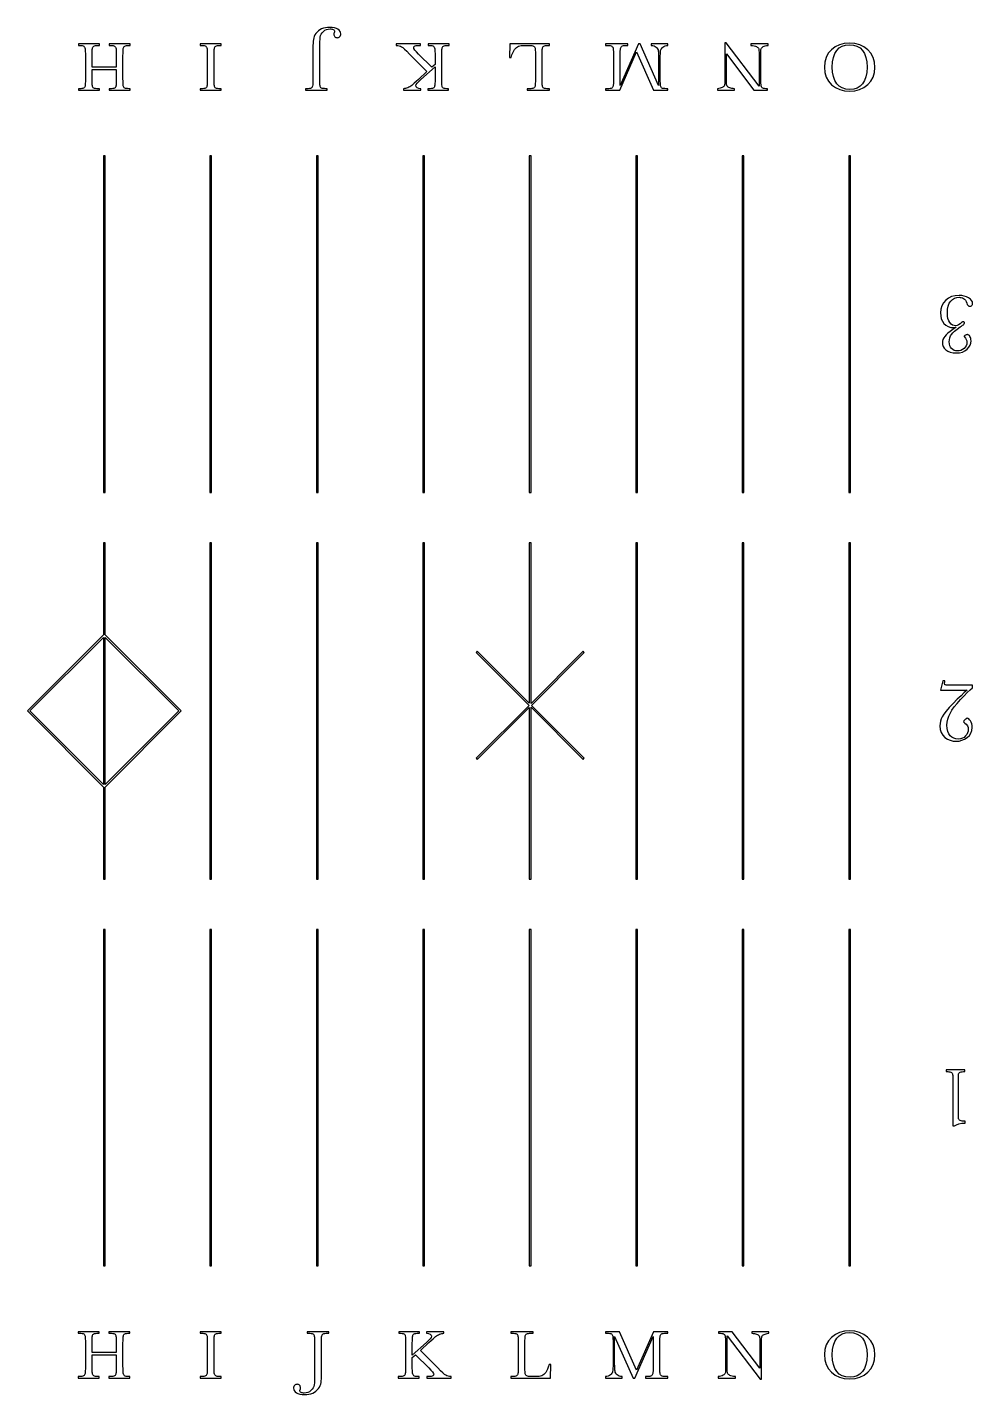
# Model space of a CAD drawing. Header units: millimetres. Extents: x 48 to 358, y 279 to 523.
# Drawn here: x 189.3 to 357.9, y 279.1 to 522.9 of the extents above; entities that cross this region are included whole.
import ezdxf

# ---------------------------------------------------------------- set-up
doc = ezdxf.new("R2010")
doc.units = ezdxf.units.MM
doc.layers.get('0').update_dxf_attribs({"linetype": 'CONTINUOUS'})

msp = doc.modelspace()

# ---------------------------------------------------------------- linework, layer by layer
at = {"color": 7}
for points in [[(242.763, 512.00406), (242.568, 512.00406), (242.281, 512.01106), (242.049, 512.03106), (241.873, 512.06506), (241.752, 512.11406), (241.667, 512.18006), (241.598, 512.26806), (241.545, 512.37806), (241.508, 512.51006), (241.483, 512.69806), (241.464, 512.97306), (241.454, 513.33606), (241.45, 513.78606), (241.45, 519.19506), (241.456, 519.83906), (241.474, 520.38406), (241.505, 520.83206), (241.548, 521.18206), (241.62, 521.47306), (241.74, 521.74306), (241.907, 521.99506), (242.122, 522.22606), (242.374, 522.41906), (242.654, 522.55806), (242.961, 522.64106), (243.295, 522.66806), (243.459, 522.66106), (243.61, 522.64106), (243.746, 522.60706), (243.869, 522.55806), (243.971, 522.49806), (244.043, 522.42706), (244.087, 522.34606), (244.102, 522.25306), (244.097, 522.21206), (244.085, 522.16206), (244.064, 522.10206), (244.034, 522.03306), (244.002, 521.95206), (243.98, 521.87206), (243.966, 521.79306), (243.961, 521.71606), (243.973, 521.59306), (244.006, 521.48006), (244.063, 521.37606), (244.141, 521.28306), (244.237, 521.20506), (244.343, 521.15006), (244.461, 521.11706), (244.589, 521.10606), (244.715, 521.11806), (244.831, 521.15406), (244.936, 521.21506), (245.031, 521.30106), (245.11, 521.40406), (245.166, 521.51906), (245.2, 521.64606), (245.211, 521.78306), (245.18, 522.01306), (245.085, 522.22606), (244.926, 522.42406), (244.704, 522.60406), (244.424, 522.75506), (244.089, 522.86306), (243.7, 522.92806), (243.257, 522.94906), (242.852, 522.93206), (242.472, 522.87906), (242.117, 522.79106), (241.789, 522.66806), (241.489, 522.51306), (241.22, 522.32706), (240.983, 522.11106), (240.778, 521.86606), (240.607, 521.60306), (240.474, 521.33706), (240.377, 521.06706), (240.317, 520.79406), (240.281, 520.48806), (240.255, 520.12006), (240.24, 519.68906), (240.235, 519.19506), (240.235, 513.78606), (240.231, 513.31806), (240.219, 512.94406), (240.2, 512.66506), (240.174, 512.48006), (240.135, 512.35306), (240.08, 512.24906), (240.01, 512.16606), (239.923, 512.10406), (239.802, 512.06006), (239.628, 512.02906), (239.402, 512.01006), (239.123, 512.00406), (238.916, 512.00406), (238.916, 511.72306), (242.763, 511.72306)], [(202.173, 512.00306), (201.954, 512.00306), (201.667, 512.01006), (201.435, 512.03006), (201.259, 512.06506), (201.139, 512.11306), (201.054, 512.17906), (200.985, 512.26706), (200.933, 512.37706), (200.897, 512.50906), (200.873, 512.69606), (200.856, 512.97206), (200.846, 513.33406), (200.842, 513.78506), (200.842, 515.42706), (205.163, 515.42706), (205.163, 513.78506), (205.159, 513.31706), (205.147, 512.94306), (205.127, 512.66406), (205.099, 512.48006), (205.059, 512.35306), (205.004, 512.24906), (204.933, 512.16606), (204.846, 512.10406), (204.726, 512.06006), (204.553, 512.02906), (204.33, 512.01006), (204.054, 512.00406), (203.901, 512.00406), (203.901, 511.72306), (207.622, 511.72306), (207.622, 512.00406), (207.47, 512.00406), (207.184, 512.01106), (206.953, 512.03106), (206.777, 512.06506), (206.657, 512.11406), (206.572, 512.18006), (206.503, 512.26806), (206.45, 512.37806), (206.413, 512.51006), (206.388, 512.69806), (206.37, 512.97306), (206.359, 513.33506), (206.355, 513.78606), (206.355, 517.84506), (206.359, 518.31706), (206.37, 518.69406), (206.388, 518.97806), (206.413, 519.16706), (206.451, 519.29906), (206.507, 519.41306), (206.582, 519.50806), (206.675, 519.58506), (206.797, 519.64406), (206.961, 519.68606), (207.164, 519.71106), (207.409, 519.71906), (207.622, 519.71906), (207.622, 520.00006), (203.901, 520.00006), (203.901, 519.71906), (204.115, 519.71906), (204.37, 519.71006), (204.58, 519.68306), (204.746, 519.63706), (204.867, 519.57306), (204.957, 519.49006), (205.028, 519.38706), (205.08, 519.26506), (205.114, 519.12406), (205.135, 518.93006), (205.151, 518.65306), (205.16, 518.29106), (205.163, 517.84406), (205.163, 515.84706), (200.842, 515.84706), (200.842, 517.84406), (200.846, 518.31606), (200.856, 518.69406), (200.873, 518.97706), (200.897, 519.16706), (200.934, 519.29906), (200.99, 519.41306), (201.064, 519.50806), (201.157, 519.58506), (201.279, 519.64406), (201.442, 519.68606), (201.644, 519.71106), (201.886, 519.71906), (202.173, 519.71906), (202.173, 520.00006), (198.406, 520.00006), (198.406, 519.71906), (198.596, 519.71906), (198.851, 519.71006), (199.062, 519.68306), (199.229, 519.63706), (199.352, 519.57306), (199.443, 519.49006), (199.514, 519.38706), (199.566, 519.26506), (199.599, 519.12406), (199.619, 518.93106), (199.633, 518.65306), (199.642, 518.29106), (199.645, 517.84506), (199.645, 513.78506), (199.641, 513.31706), (199.629, 512.94306), (199.609, 512.66406), (199.581, 512.47906), (199.541, 512.35206), (199.485, 512.24806), (199.414, 512.16506), (199.328, 512.10306), (199.207, 512.05906), (199.033, 512.02806), (198.807, 512.00906), (198.528, 512.00306), (198.406, 512.00306), (198.406, 511.72306), (202.173, 511.72306)], [(223.89, 512.00306), (223.713, 512.00306), (223.427, 512.01006), (223.196, 512.03006), (223.02, 512.06506), (222.898, 512.11306), (222.812, 512.17906), (222.743, 512.26706), (222.69, 512.37706), (222.655, 512.50906), (222.631, 512.69706), (222.613, 512.97206), (222.603, 513.33506), (222.6, 513.78506), (222.6, 517.84506), (222.603, 518.31706), (222.613, 518.69406), (222.631, 518.97806), (222.655, 519.16706), (222.691, 519.29906), (222.747, 519.41306), (222.821, 519.50806), (222.913, 519.58506), (223.035, 519.64406), (223.198, 519.68606), (223.402, 519.71106), (223.647, 519.71906), (223.89, 519.71906), (223.89, 520.00006), (220.106, 520.00006), (220.106, 519.71906), (220.35, 519.71906), (220.609, 519.71006), (220.822, 519.68306), (220.989, 519.63706), (221.111, 519.57306), (221.201, 519.49006), (221.272, 519.38706), (221.323, 519.26506), (221.356, 519.12406), (221.376, 518.93106), (221.39, 518.65306), (221.399, 518.29106), (221.402, 517.84506), (221.402, 513.78506), (221.398, 513.31706), (221.386, 512.94306), (221.366, 512.66406), (221.337, 512.47906), (221.298, 512.35206), (221.242, 512.24806), (221.171, 512.16506), (221.084, 512.10306), (220.963, 512.05906), (220.789, 512.02806), (220.562, 512.00906), (220.283, 512.00306), (220.106, 512.00306), (220.106, 511.72306), (223.89, 511.72306)], [(259.503, 512.00306), (259.118, 512.04506), (258.844, 512.14806), (258.679, 512.31106), (258.624, 512.53406), (258.679, 512.73006), (258.844, 512.98306), (259.118, 513.29206), (259.502, 513.65706), (262.026, 515.93406), (262.026, 513.78506), (262.022, 513.31706), (262.01, 512.94306), (261.99, 512.66406), (261.962, 512.47906), (261.922, 512.35206), (261.867, 512.24806), (261.796, 512.16506), (261.709, 512.10306), (261.588, 512.05906), (261.415, 512.02806), (261.189, 512.00906), (260.911, 512.00306), (260.759, 512.00306), (260.759, 511.72306), (264.422, 511.72306), (264.422, 512.00306), (264.105, 512.00906), (263.852, 512.02706), (263.662, 512.05806), (263.536, 512.10006), (263.449, 512.16106), (263.378, 512.24406), (263.322, 512.35006), (263.282, 512.47906), (263.254, 512.66606), (263.234, 512.94606), (263.222, 513.31906), (263.218, 513.78506), (263.218, 517.84506), (263.222, 518.31706), (263.233, 518.69406), (263.251, 518.97806), (263.276, 519.16706), (263.314, 519.29906), (263.371, 519.41306), (263.446, 519.50806), (263.539, 519.58506), (263.662, 519.64406), (263.825, 519.68606), (264.03, 519.71106), (264.275, 519.71906), (264.531, 519.71906), (264.531, 520.00006), (260.816, 520.00006), (260.816, 519.71906), (260.974, 519.71906), (261.231, 519.71006), (261.443, 519.68306), (261.61, 519.63706), (261.731, 519.57306), (261.821, 519.49006), (261.891, 519.38706), (261.944, 519.26506), (261.977, 519.12406), (261.999, 518.93106), (262.014, 518.65306), (262.023, 518.29106), (262.026, 517.84506), (262.026, 516.33706), (261.436, 515.81806), (259.1, 518.17506), (258.713, 518.57806), (258.437, 518.90306), (258.271, 519.14906), (258.216, 519.31606), (258.226, 519.39806), (258.258, 519.47306), (258.312, 519.54206), (258.386, 519.60306), (258.504, 519.65406), (258.688, 519.69006), (258.937, 519.71206), (259.252, 519.71906), (259.417, 519.71906), (259.417, 520.00006), (255.12, 520.00006), (255.12, 519.71906), (255.393, 519.70506), (255.64, 519.66306), (255.86, 519.59206), (256.053, 519.49306), (256.277, 519.32706), (256.589, 519.05406), (256.988, 518.67406), (257.475, 518.18706), (260.576, 515.05506), (259.07, 513.66306), (258.665, 513.28706), (258.33, 512.98106), (258.065, 512.74606), (257.868, 512.58306), (257.703, 512.46106), (257.529, 512.35106), (257.348, 512.25306), (257.158, 512.16806), (256.965, 512.09806), (256.772, 512.04806), (256.579, 512.01906), (256.387, 512.00906), (256.387, 511.72306), (259.503, 511.72306)], [(282.424, 512.00306), (282.24, 512.00306), (281.953, 512.01006), (281.722, 512.03006), (281.545, 512.06506), (281.424, 512.11306), (281.339, 512.17906), (281.27, 512.26706), (281.217, 512.37706), (281.18, 512.50906), (281.155, 512.69706), (281.136, 512.97206), (281.126, 513.33506), (281.122, 513.78506), (281.122, 517.84506), (281.126, 518.31706), (281.136, 518.69406), (281.155, 518.97806), (281.18, 519.16706), (281.218, 519.29906), (281.275, 519.41306), (281.35, 519.50806), (281.443, 519.58506), (281.566, 519.64406), (281.729, 519.68606), (281.934, 519.71106), (282.179, 519.71906), (282.424, 519.71906), (282.424, 520.00006), (275.391, 520.00006), (275.33, 517.56406), (275.617, 517.56406), (275.758, 518.02206), (275.906, 518.41406), (276.062, 518.74006), (276.224, 518.99906), (276.393, 519.20506), (276.566, 519.37106), (276.743, 519.49806), (276.926, 519.58506), (277.135, 519.64406), (277.393, 519.68606), (277.7, 519.71106), (278.057, 519.71906), (278.685, 519.71906), (279.011, 519.71106), (279.275, 519.68806), (279.476, 519.64906), (279.616, 519.59406), (279.713, 519.52506), (279.79, 519.44406), (279.846, 519.35006), (279.881, 519.24306), (279.902, 519.08806), (279.917, 518.84906), (279.927, 518.52606), (279.93, 518.12006), (279.93, 513.78506), (279.926, 513.31706), (279.914, 512.94306), (279.894, 512.66406), (279.866, 512.47906), (279.826, 512.35206), (279.771, 512.24806), (279.7, 512.16506), (279.613, 512.10306), (279.492, 512.05906), (279.319, 512.02806), (279.093, 512.00906), (278.815, 512.00306), (278.449, 512.00306), (278.449, 511.72306), (282.424, 511.72306)], [(297.999, 518.57306), (301.032, 511.72306), (303.553, 511.72306), (303.553, 512.00406), (303.328, 512.00406), (303.041, 512.01106), (302.81, 512.03106), (302.634, 512.06506), (302.513, 512.11406), (302.428, 512.18006), (302.359, 512.26806), (302.306, 512.37806), (302.269, 512.51006), (302.244, 512.69806), (302.226, 512.97306), (302.215, 513.33506), (302.211, 513.78606), (302.211, 517.38706), (302.216, 517.86006), (302.23, 518.25106), (302.252, 518.56206), (302.284, 518.79106), (302.337, 518.97306), (302.422, 519.14006), (302.54, 519.29206), (302.69, 519.42906), (302.869, 519.54506), (303.072, 519.63106), (303.3, 519.69006), (303.553, 519.71906), (303.553, 520.00006), (300.593, 520.00006), (300.593, 519.71906), (300.864, 519.68606), (301.102, 519.62406), (301.309, 519.53206), (301.484, 519.41106), (301.627, 519.27006), (301.737, 519.11706), (301.816, 518.95406), (301.862, 518.77906), (301.889, 518.55906), (301.908, 518.26006), (301.919, 517.88206), (301.923, 517.42406), (301.923, 512.57706), (298.621, 520.00006), (298.334, 520.00006), (295.057, 512.57706), (295.057, 517.84506), (295.061, 518.31706), (295.072, 518.69406), (295.09, 518.97806), (295.115, 519.16706), (295.153, 519.29906), (295.21, 519.41306), (295.285, 519.50806), (295.378, 519.58506), (295.5, 519.64406), (295.662, 519.68606), (295.864, 519.71106), (296.107, 519.71906), (296.399, 519.71906), (296.399, 520.00006), (292.442, 520.00006), (292.442, 519.71906), (292.809, 519.71906), (293.067, 519.71006), (293.28, 519.68306), (293.447, 519.63706), (293.569, 519.57306), (293.659, 519.49006), (293.73, 519.38706), (293.782, 519.26506), (293.816, 519.12406), (293.838, 518.93106), (293.853, 518.65306), (293.862, 518.29106), (293.865, 517.84506), (293.865, 513.78606), (293.861, 513.31806), (293.849, 512.94406), (293.829, 512.66406), (293.801, 512.48006), (293.761, 512.35306), (293.706, 512.24906), (293.635, 512.16606), (293.548, 512.10406), (293.427, 512.06006), (293.254, 512.02906), (293.028, 512.01006), (292.75, 512.00406), (292.445, 512.00406), (292.445, 511.72306), (294.984, 511.72306)], [(315.438, 512.00406), (315.202, 512.01206), (314.984, 512.03606), (314.784, 512.07606), (314.601, 512.13206), (314.442, 512.20206), (314.312, 512.28306), (314.211, 512.37606), (314.14, 512.48006), (314.09, 512.61006), (314.055, 512.78206), (314.034, 512.99506), (314.027, 513.24906), (314.027, 518.19906), (318.93, 511.72306), (321.371, 511.72306), (321.371, 512.00406), (321.068, 512.00906), (320.824, 512.02706), (320.639, 512.05506), (320.513, 512.09506), (320.423, 512.15506), (320.347, 512.24506), (320.283, 512.36306), (320.232, 512.51006), (320.194, 512.71106), (320.166, 512.99106), (320.149, 513.34906), (320.144, 513.78606), (320.144, 518.17506), (320.147, 518.51606), (320.158, 518.78806), (320.176, 518.99206), (320.202, 519.12706), (320.247, 519.22606), (320.323, 519.32206), (320.431, 519.41406), (320.571, 519.50306), (320.744, 519.58106), (320.953, 519.64406), (321.196, 519.69006), (321.474, 519.71906), (321.474, 520.00006), (318.387, 520.00006), (318.387, 519.71906), (318.696, 519.70706), (318.963, 519.67206), (319.19, 519.61306), (319.375, 519.53006), (319.523, 519.43306), (319.639, 519.33206), (319.723, 519.22606), (319.774, 519.11506), (319.805, 518.97106), (319.827, 518.76706), (319.84, 518.50106), (319.844, 518.17506), (319.844, 512.43106), (313.99, 520.19006), (313.727, 520.19006), (313.727, 513.34106), (313.722, 513.09406), (313.707, 512.88706), (313.681, 512.71706), (313.645, 512.58706), (313.59, 512.47906), (313.508, 512.38006), (313.399, 512.28806), (313.262, 512.20506), (313.097, 512.13306), (312.905, 512.07506), (312.685, 512.03206), (312.437, 512.00406), (312.437, 511.72306), (315.438, 511.72306)], [(336.942, 511.64006), (337.781, 511.85706), (338.541, 512.22006), (339.221, 512.72706), (339.782, 513.35406), (340.182, 514.07606), (340.423, 514.89306), (340.503, 515.80406), (340.424, 516.73806), (340.187, 517.57506), (339.792, 518.31606), (339.239, 518.96006), (338.563, 519.48006), (337.799, 519.85206), (336.946, 520.07506), (336.005, 520.15006), (335.04, 520.07506), (334.174, 519.85206), (333.406, 519.48006), (332.736, 518.96006), (332.193, 518.31906), (331.805, 517.58606), (331.572, 516.76206), (331.494, 515.84606), (331.575, 514.90706), (331.818, 514.07206), (332.224, 513.34106), (332.791, 512.71506), (333.48, 512.21306), (334.248, 511.85406), (335.095, 511.63906), (336.023, 511.56706)], [(335.302, 511.93706), (334.678, 512.13006), (334.143, 512.45106), (333.699, 512.90106), (333.349, 513.47206), (333.099, 514.15506), (332.95, 514.95006), (332.9, 515.85906), (332.95, 516.78906), (333.102, 517.59706), (333.356, 518.28206), (333.711, 518.84406), (334.153, 519.28106), (334.669, 519.59406), (335.257, 519.78206), (335.919, 519.84406), (336.665, 519.78206), (337.312, 519.59406), (337.859, 519.28106), (338.307, 518.84406), (338.655, 518.28106), (338.904, 517.59406), (339.053, 516.78206), (339.103, 515.84606), (339.053, 514.92406), (338.904, 514.12106), (338.655, 513.43906), (338.307, 512.87706), (337.866, 512.43706), (337.337, 512.12406), (336.72, 511.93506), (336.017, 511.87306)], [(203.15, 500.00006), (202.85, 500.00006), (202.85, 440.00006), (203.15, 440.00006)], [(222.15, 500.00006), (221.85, 500.00006), (221.85, 440.00006), (222.15, 440.00006)], [(241.15, 500.00006), (240.85, 500.00006), (240.85, 440.00006), (241.15, 440.00006)], [(260.15, 500.00006), (259.85, 500.00006), (259.85, 440.00006), (260.15, 440.00006)], [(279.15, 500.00006), (278.85, 500.00006), (278.85, 440.00006), (279.15, 440.00006)], [(298.15, 500.00006), (297.85, 500.00006), (297.85, 440.00006), (298.15, 440.00006)], [(317.15, 500.00006), (316.85, 500.00006), (316.85, 440.00006), (317.15, 440.00006)], [(336.15, 500.00006), (335.85, 500.00006), (335.85, 440.00006), (336.15, 440.00006)], [(355.602, 464.91006), (356.111, 465.03606), (356.56, 465.24506), (356.949, 465.53906), (357.262, 465.88506), (357.486, 466.25006), (357.62, 466.63406), (357.665, 467.03806), (357.652, 467.24006), (357.614, 467.43406), (357.551, 467.62006), (357.463, 467.79906), (357.36, 467.95306), (357.254, 468.06206), (357.144, 468.12806), (357.03, 468.15006), (356.966, 468.14306), (356.884, 468.12206), (356.786, 468.08706), (356.672, 468.03806), (356.564, 467.98306), (356.487, 467.93006), (356.441, 467.87906), (356.426, 467.82906), (356.429, 467.81006), (356.439, 467.78806), (356.455, 467.76506), (356.478, 467.74006), (356.677, 467.50406), (356.819, 467.26106), (356.904, 467.00806), (356.933, 466.74806), (356.9, 466.43106), (356.803, 466.14306), (356.641, 465.88506), (356.415, 465.65606), (356.146, 465.46806), (355.858, 465.33406), (355.551, 465.25406), (355.225, 465.22706), (354.913, 465.25306), (354.634, 465.33206), (354.387, 465.46406), (354.173, 465.64906), (354, 465.88106), (353.877, 466.15706), (353.803, 466.47606), (353.778, 466.83806), (353.802, 467.22406), (353.873, 467.57506), (353.992, 467.89206), (354.158, 468.17406), (354.399, 468.45606), (354.738, 468.77106), (355.178, 469.12006), (355.717, 469.50206), (355.959, 469.66906), (356.149, 469.80506), (356.286, 469.91006), (356.37, 469.98406), (356.42, 470.04106), (356.456, 470.09606), (356.478, 470.15106), (356.485, 470.20406), (356.471, 470.30806), (356.429, 470.38206), (356.359, 470.42706), (356.261, 470.44206), (356.206, 470.43506), (356.151, 470.41406), (356.098, 470.37906), (356.045, 470.33006), (355.742, 470.05606), (355.452, 469.86106), (355.175, 469.74306), (354.911, 469.70406), (354.622, 469.74006), (354.354, 469.84606), (354.106, 470.02306), (353.878, 470.27106), (353.686, 470.59106), (353.55, 470.98406), (353.468, 471.45106), (353.441, 471.99206), (353.478, 472.66406), (353.587, 473.24206), (353.77, 473.72606), (354.027, 474.11606), (354.342, 474.41606), (354.701, 474.63006), (355.104, 474.75806), (355.552, 474.80106), (355.739, 474.78906), (355.927, 474.75106), (356.116, 474.68806), (356.306, 474.60006), (356.488, 474.47306), (356.649, 474.28506), (356.787, 474.03706), (356.903, 473.72806), (356.999, 473.49706), (357.123, 473.33106), (357.275, 473.23206), (357.455, 473.19906), (357.558, 473.20906), (357.65, 473.23706), (357.733, 473.28506), (357.805, 473.35206), (357.864, 473.43306), (357.906, 473.52106), (357.931, 473.61706), (357.939, 473.72206), (357.895, 473.97506), (357.762, 474.22006), (357.541, 474.45606), (357.231, 474.68406), (356.859, 474.88006), (356.453, 475.02006), (356.012, 475.10406), (355.537, 475.13206), (354.836, 475.07806), (354.202, 474.91406), (353.635, 474.64106), (353.135, 474.25906), (352.727, 473.79206), (352.436, 473.26306), (352.261, 472.67306), (352.203, 472.02106), (352.242, 471.47806), (352.36, 470.98306), (352.558, 470.53606), (352.834, 470.13706), (353.178, 469.80906), (353.581, 469.57506), (354.042, 469.43406), (354.561, 469.38806), (354.677, 469.39206), (354.793, 469.40406), (354.908, 469.42506), (355.024, 469.45506), (354.42, 469.03706), (353.946, 468.70406), (353.546, 468.39106), (353.22, 468.09806), (352.969, 467.82506), (352.781, 467.55706), (352.647, 467.27806), (352.567, 466.98806), (352.54, 466.68806), (352.579, 466.34906), (352.697, 466.02706), (352.894, 465.72106), (353.17, 465.43106), (353.523, 465.18506), (353.951, 465.00906), (354.454, 464.90306), (355.032, 464.86806)], [(203.15, 387.43806), (216.712, 401.00006), (203.15, 414.56206), (203.15, 431.00006), (202.85, 431.00006), (202.85, 414.56206), (189.288, 401.00006), (202.85, 387.43806), (202.85, 371.00006), (203.15, 371.00006)], [(222.15, 431.00006), (221.85, 431.00006), (221.85, 371.00006), (222.15, 371.00006)], [(241.15, 431.00006), (240.85, 431.00006), (240.85, 371.00006), (241.15, 371.00006)], [(260.15, 431.00006), (259.85, 431.00006), (259.85, 371.00006), (260.15, 371.00006)], [(279.15, 401.65606), (288.452, 392.35406), (288.664, 392.56606), (279.224, 402.00606), (288.664, 411.44606), (288.452, 411.65806), (279.15, 402.35606), (279.15, 431.00006), (278.85, 431.00006), (278.85, 402.38006), (269.572, 411.65806), (269.36, 411.44606), (278.8, 402.00606), (269.36, 392.56606), (269.572, 392.35406), (278.85, 401.63206), (278.85, 371.00006), (279.15, 371.00006)], [(298.15, 431.00006), (297.85, 431.00006), (297.85, 371.00006), (298.15, 371.00006)], [(317.15, 431.00006), (316.85, 431.00006), (316.85, 371.00006), (317.15, 371.00006)], [(336.15, 431.00006), (335.85, 431.00006), (335.85, 371.00006), (336.15, 371.00006)], [(189.712, 401.00006), (202.85, 414.13806), (202.85, 387.86206)], [(203.15, 414.13806), (216.288, 401.00006), (203.15, 387.86206)], [(355.546, 395.64606), (356.044, 395.77106), (356.52, 395.97906), (356.974, 396.27206), (357.363, 396.63506), (357.64, 397.05806), (357.807, 397.53906), (357.862, 398.08006), (357.842, 398.41906), (357.783, 398.72506), (357.683, 398.99906), (357.545, 399.24006), (357.392, 399.43806), (357.25, 399.57906), (357.121, 399.66306), (357.003, 399.69206), (356.915, 399.67706), (356.816, 399.63406), (356.706, 399.56106), (356.585, 399.46006), (356.473, 399.35106), (356.394, 399.25306), (356.346, 399.16806), (356.331, 399.09506), (356.344, 399.04906), (356.386, 398.99406), (356.456, 398.93006), (356.554, 398.85606), (356.818, 398.62806), (357.007, 398.36406), (357.12, 398.06106), (357.158, 397.72206), (357.129, 397.41306), (357.042, 397.11406), (356.896, 396.82406), (356.692, 396.54306), (356.435, 396.30206), (356.13, 396.12906), (355.777, 396.02606), (355.376, 395.99106), (354.962, 396.02906), (354.582, 396.14106), (354.239, 396.32906), (353.93, 396.59206), (353.676, 396.93406), (353.494, 397.36106), (353.385, 397.87206), (353.349, 398.46806), (353.385, 399.00006), (353.492, 399.52906), (353.672, 400.05606), (353.923, 400.57906), (354.256, 401.12606), (354.679, 401.72206), (355.193, 402.36606), (355.799, 403.06006), (356.421, 403.73006), (356.987, 404.30306), (357.497, 404.78006), (357.95, 405.16006), (357.95, 405.62206), (353.558, 405.62206), (353.365, 405.62406), (353.214, 405.63206), (353.104, 405.64506), (353.035, 405.66306), (352.993, 405.69506), (352.963, 405.74906), (352.944, 405.82706), (352.938, 405.92706), (352.94, 405.98706), (352.944, 406.04106), (352.951, 406.08806), (352.961, 406.12806), (352.98, 406.19506), (352.994, 406.26206), (353.003, 406.32906), (353.006, 406.39606), (352.655, 406.39606), (352.23, 404.72806), (356.972, 404.72806), (356.46, 404.27906), (355.873, 403.73306), (355.21, 403.08806), (354.47, 402.34406), (353.765, 401.60206), (353.204, 400.96206), (352.786, 400.42406), (352.513, 399.98706), (352.337, 399.59506), (352.211, 399.19306), (352.136, 398.78006), (352.11, 398.35706), (352.167, 397.71606), (352.335, 397.15906), (352.616, 396.68706), (353.009, 396.29806), (353.472, 395.99406), (353.963, 395.77706), (354.481, 395.64706), (355.027, 395.60406)], [(203.15, 362.00006), (202.85, 362.00006), (202.85, 302.000057), (203.15, 302.000057)], [(222.15, 362.00006), (221.85, 362.00006), (221.85, 302.000057), (222.15, 302.000057)], [(241.15, 362.00006), (240.85, 362.00006), (240.85, 302.000057), (241.15, 302.000057)], [(260.15, 362.00006), (259.85, 362.00006), (259.85, 302.000057), (260.15, 302.000057)], [(279.15, 362.00006), (278.85, 362.00006), (278.85, 302.000057), (279.15, 302.000057)], [(298.15, 362.00006), (297.85, 362.00006), (297.85, 302.000057), (298.15, 302.000057)], [(317.15, 362.00006), (316.85, 362.00006), (316.85, 302.000057), (317.15, 302.000057)], [(336.15, 362.00006), (335.85, 362.00006), (335.85, 302.000057), (336.15, 302.000057)], [(355.078, 327.208157), (355.512, 327.366457), (356.031, 327.465857), (356.634, 327.506457), (356.634, 327.849957), (356.313, 327.849957), (356.072, 327.859957), (355.875, 327.890057), (355.724, 327.940157), (355.617, 328.010357), (355.543, 328.093857), (355.486, 328.183857), (355.448, 328.280357), (355.427, 328.383457), (355.418, 328.539457), (355.411, 328.794757), (355.406, 329.149357), (355.405, 329.603357), (355.405, 334.915857), (355.407, 335.376357), (355.412, 335.735657), (355.42, 335.993857), (355.431, 336.150757), (355.453, 336.253357), (355.491, 336.348557), (355.546, 336.436157), (355.617, 336.516457), (355.721, 336.583357), (355.872, 336.631157), (356.069, 336.659757), (356.314, 336.669357), (356.56, 336.669357), (356.56, 337.012557), (353.202, 337.012557), (353.202, 336.669357), (353.493, 336.669357), (353.714, 336.660957), (353.899, 336.635757), (354.047, 336.593757), (354.159, 336.535057), (354.242, 336.460357), (354.306, 336.370857), (354.349, 336.266357), (354.372, 336.146957), (354.384, 335.974857), (354.392, 335.712257), (354.397, 335.359257), (354.398, 334.915757), (354.398, 326.991057), (354.726, 326.991057)], [(202.099, 282.280857), (201.885, 282.280857), (201.63, 282.290057), (201.42, 282.317457), (201.254, 282.363257), (201.133, 282.427357), (201.043, 282.510457), (200.972, 282.612957), (200.92, 282.734857), (200.886, 282.876257), (200.865, 283.069657), (200.849, 283.347357), (200.84, 283.709357), (200.837, 284.155857), (200.837, 286.153057), (205.158, 286.153057), (205.158, 284.155857), (205.154, 283.683857), (205.144, 283.306157), (205.127, 283.022657), (205.103, 282.833557), (205.066, 282.700957), (205.01, 282.586957), (204.936, 282.491757), (204.843, 282.415257), (204.721, 282.356457), (204.558, 282.314457), (204.356, 282.289257), (204.114, 282.280857), (203.827, 282.280857), (203.827, 282.000057), (207.594, 282.000057), (207.594, 282.280857), (207.404, 282.280857), (207.149, 282.290057), (206.938, 282.317457), (206.771, 282.363257), (206.648, 282.427357), (206.557, 282.510357), (206.486, 282.612757), (206.434, 282.734657), (206.401, 282.876057), (206.381, 283.069257), (206.367, 283.346857), (206.358, 283.708757), (206.355, 284.155057), (206.355, 288.214757), (206.359, 288.683257), (206.371, 289.057157), (206.391, 289.336457), (206.419, 289.521057), (206.459, 289.647557), (206.515, 289.752357), (206.586, 289.835357), (206.672, 289.896557), (206.793, 289.940657), (206.967, 289.972157), (207.193, 289.991057), (207.472, 289.997357), (207.594, 289.997357), (207.594, 290.277157), (203.827, 290.277157), (203.827, 289.997357), (204.046, 289.997357), (204.333, 289.990457), (204.565, 289.969857), (204.741, 289.935557), (204.861, 289.887457), (204.946, 289.821557), (205.015, 289.733457), (205.067, 289.623157), (205.103, 289.490857), (205.127, 289.303557), (205.144, 289.028557), (205.154, 288.665757), (205.158, 288.215257), (205.158, 286.573457), (200.837, 286.573457), (200.837, 288.214757), (200.841, 288.683057), (200.853, 289.056757), (200.873, 289.335857), (200.901, 289.520357), (200.941, 289.646757), (200.996, 289.751457), (201.067, 289.834457), (201.154, 289.895657), (201.274, 289.939757), (201.447, 289.971157), (201.67, 289.990057), (201.946, 289.996357), (202.099, 289.996357), (202.099, 290.277157), (198.378, 290.277157), (198.378, 289.996357), (198.53, 289.996357), (198.816, 289.989557), (199.047, 289.968857), (199.223, 289.934557), (199.343, 289.886457), (199.428, 289.820557), (199.497, 289.732357), (199.55, 289.622157), (199.587, 289.489757), (199.612, 289.302457), (199.63, 289.027457), (199.641, 288.664557), (199.645, 288.214057), (199.645, 284.154757), (199.641, 283.683057), (199.63, 283.305557), (199.612, 283.022357), (199.587, 282.833257), (199.549, 282.700757), (199.493, 282.586857), (199.418, 282.491657), (199.325, 282.415157), (199.203, 282.356357), (199.039, 282.314457), (198.836, 282.289257), (198.591, 282.280857), (198.378, 282.280857), (198.378, 282.000057), (202.099, 282.000057)], [(223.894, 282.280857), (223.65, 282.280857), (223.391, 282.290057), (223.178, 282.317457), (223.011, 282.363257), (222.889, 282.427357), (222.799, 282.510357), (222.728, 282.612757), (222.677, 282.734657), (222.644, 282.876057), (222.624, 283.069257), (222.61, 283.346857), (222.601, 283.708757), (222.598, 284.155057), (222.598, 288.214757), (222.602, 288.683257), (222.614, 289.057157), (222.634, 289.336457), (222.663, 289.521057), (222.702, 289.647557), (222.758, 289.752357), (222.829, 289.835357), (222.916, 289.896557), (223.037, 289.940657), (223.211, 289.972157), (223.438, 289.991057), (223.717, 289.997357), (223.894, 289.997357), (223.894, 290.277157), (220.11, 290.277157), (220.11, 289.997357), (220.287, 289.997357), (220.573, 289.990457), (220.804, 289.969857), (220.98, 289.935557), (221.102, 289.887457), (221.188, 289.821457), (221.257, 289.733357), (221.31, 289.623057), (221.345, 289.490657), (221.369, 289.303357), (221.387, 289.028257), (221.397, 288.665357), (221.4, 288.214757), (221.4, 284.155057), (221.397, 283.683257), (221.387, 283.305757), (221.369, 283.022457), (221.345, 282.833357), (221.309, 282.700757), (221.253, 282.586857), (221.179, 282.491657), (221.087, 282.415157), (220.965, 282.356357), (220.802, 282.314457), (220.598, 282.289257), (220.353, 282.280857), (220.11, 282.280857), (220.11, 282.000057), (223.894, 282.000057)], [(239.148, 279.068457), (239.528, 279.121157), (239.883, 279.208857), (240.211, 279.331757), (240.511, 279.487157), (240.78, 279.672857), (241.017, 279.888557), (241.222, 280.134457), (241.393, 280.397157), (241.526, 280.663257), (241.623, 280.932757), (241.683, 281.205857), (241.719, 281.511857), (241.745, 281.880357), (241.76, 282.311557), (241.765, 282.805157), (241.765, 288.213757), (241.769, 288.682257), (241.781, 289.056157), (241.8, 289.335457), (241.826, 289.520057), (241.865, 289.646557), (241.92, 289.751357), (241.99, 289.834357), (242.077, 289.895557), (242.198, 289.939657), (242.372, 289.971157), (242.598, 289.990057), (242.877, 289.996357), (243.084, 289.996357), (243.084, 290.277157), (239.237, 290.277157), (239.237, 289.996357), (239.432, 289.996357), (239.719, 289.989557), (239.951, 289.968857), (240.127, 289.934557), (240.248, 289.886457), (240.333, 289.820457), (240.402, 289.732357), (240.455, 289.622057), (240.492, 289.489657), (240.517, 289.302357), (240.536, 289.027257), (240.546, 288.664357), (240.55, 288.213757), (240.55, 282.805157), (240.544, 282.161357), (240.526, 281.615557), (240.495, 281.167857), (240.452, 280.818157), (240.38, 280.527457), (240.26, 280.256557), (240.093, 280.005557), (239.878, 279.774357), (239.626, 279.580757), (239.346, 279.442357), (239.039, 279.359357), (238.705, 279.331757), (238.541, 279.338557), (238.39, 279.359257), (238.254, 279.393557), (238.131, 279.441657), (238.029, 279.501957), (237.957, 279.572857), (237.913, 279.654457), (237.898, 279.746857), (237.903, 279.788057), (237.915, 279.838357), (237.936, 279.897957), (237.966, 279.966557), (237.998, 280.048257), (238.02, 280.128357), (238.034, 280.206857), (238.039, 280.283957), (238.027, 280.407157), (237.994, 280.520557), (237.937, 280.623957), (237.859, 280.717457), (237.763, 280.794957), (237.657, 280.850257), (237.539, 280.883457), (237.411, 280.894457), (237.285, 280.882257), (237.169, 280.845657), (237.064, 280.784557), (236.969, 280.699057), (236.89, 280.595657), (236.834, 280.480857), (236.8, 280.354557), (236.789, 280.216757), (236.82, 279.986957), (236.915, 279.773557), (237.074, 279.576557), (237.296, 279.395857), (237.576, 279.244957), (237.911, 279.137157), (238.3, 279.072457), (238.743, 279.050957)], [(259.184, 282.280857), (259.026, 282.280857), (258.769, 282.290057), (258.557, 282.317457), (258.39, 282.363257), (258.269, 282.427357), (258.179, 282.510357), (258.109, 282.612757), (258.056, 282.734657), (258.023, 282.876057), (258.001, 283.069257), (257.986, 283.346857), (257.977, 283.708757), (257.974, 284.155057), (257.974, 285.662957), (258.564, 286.181857), (260.9, 283.825357), (261.287, 283.422057), (261.563, 283.097357), (261.729, 282.851257), (261.784, 282.683757), (261.774, 282.601757), (261.742, 282.526557), (261.688, 282.458257), (261.614, 282.396857), (261.496, 282.346157), (261.312, 282.309857), (261.063, 282.288157), (260.748, 282.280857), (260.583, 282.280857), (260.583, 282.000057), (264.88, 282.000057), (264.88, 282.280857), (264.607, 282.294957), (264.36, 282.337357), (264.14, 282.407957), (263.947, 282.506757), (263.723, 282.673157), (263.411, 282.946357), (263.012, 283.326357), (262.525, 283.813157), (259.424, 286.944957), (260.93, 288.336857), (261.335, 288.713457), (261.67, 289.019057), (261.935, 289.253757), (262.132, 289.417357), (262.297, 289.539457), (262.471, 289.649357), (262.652, 289.747057), (262.842, 289.832457), (263.035, 289.901957), (263.228, 289.951557), (263.421, 289.981357), (263.613, 289.991257), (263.613, 290.277157), (260.497, 290.277157), (260.497, 289.997357), (260.882, 289.954957), (261.156, 289.852357), (261.321, 289.689357), (261.376, 289.466157), (261.321, 289.270057), (261.156, 289.017557), (260.882, 288.708457), (260.498, 288.342857), (257.974, 286.065857), (257.974, 288.214757), (257.978, 288.683257), (257.99, 289.057157), (258.01, 289.336457), (258.038, 289.521057), (258.078, 289.647557), (258.133, 289.752357), (258.204, 289.835357), (258.291, 289.896557), (258.412, 289.940657), (258.585, 289.972157), (258.811, 289.991057), (259.089, 289.997357), (259.241, 289.997357), (259.241, 290.277157), (255.578, 290.277157), (255.578, 289.997357), (255.895, 289.991257), (256.148, 289.972957), (256.338, 289.942357), (256.464, 289.899657), (256.551, 289.839357), (256.622, 289.756157), (256.678, 289.650157), (256.718, 289.521157), (256.746, 289.334257), (256.766, 289.054157), (256.778, 288.680957), (256.782, 288.214757), (256.782, 284.155057), (256.778, 283.683257), (256.767, 283.305757), (256.749, 283.022457), (256.724, 282.833357), (256.686, 282.700757), (256.629, 282.586857), (256.554, 282.491657), (256.461, 282.415157), (256.338, 282.356357), (256.175, 282.314457), (255.97, 282.289257), (255.725, 282.280857), (255.469, 282.280857), (255.469, 282.000057), (259.184, 282.000057)], [(282.67, 284.435957), (282.383, 284.435957), (282.242, 283.977657), (282.094, 283.585757), (281.938, 283.260357), (281.776, 283.001257), (281.607, 282.795157), (281.434, 282.628857), (281.257, 282.502157), (281.074, 282.415157), (280.865, 282.356357), (280.607, 282.314457), (280.3, 282.289257), (279.943, 282.280857), (279.315, 282.280857), (278.989, 282.288657), (278.725, 282.312157), (278.524, 282.351257), (278.384, 282.405957), (278.287, 282.474857), (278.21, 282.556357), (278.154, 282.650357), (278.119, 282.757057), (278.098, 282.911957), (278.083, 283.150857), (278.073, 283.473657), (278.07, 283.880357), (278.07, 288.214757), (278.074, 288.683257), (278.086, 289.057157), (278.106, 289.336457), (278.134, 289.521057), (278.174, 289.647557), (278.229, 289.752357), (278.3, 289.835357), (278.387, 289.896557), (278.508, 289.940657), (278.681, 289.972157), (278.907, 289.991057), (279.185, 289.997357), (279.551, 289.997357), (279.551, 290.277157), (275.576, 290.277157), (275.576, 289.997357), (275.76, 289.997357), (276.047, 289.990457), (276.278, 289.969857), (276.455, 289.935557), (276.576, 289.887457), (276.661, 289.821457), (276.73, 289.733357), (276.783, 289.623057), (276.82, 289.490657), (276.845, 289.303357), (276.864, 289.028257), (276.874, 288.665357), (276.878, 288.214757), (276.878, 284.155057), (276.874, 283.683257), (276.864, 283.305757), (276.845, 283.022457), (276.82, 282.833357), (276.782, 282.700757), (276.725, 282.586857), (276.65, 282.491657), (276.557, 282.415157), (276.434, 282.356357), (276.271, 282.314457), (276.066, 282.289257), (275.821, 282.280857), (275.576, 282.280857), (275.576, 282.000057), (282.609, 282.000057)], [(295.407, 282.280857), (295.136, 282.313857), (294.898, 282.376257), (294.691, 282.467957), (294.516, 282.589157), (294.373, 282.730457), (294.263, 282.882857), (294.184, 283.046257), (294.138, 283.220857), (294.111, 283.440557), (294.092, 283.739757), (294.081, 284.118157), (294.077, 284.576057), (294.077, 289.422657), (297.379, 282.000057), (297.666, 282.000057), (300.943, 289.422657), (300.943, 284.154857), (300.939, 283.683057), (300.928, 283.305557), (300.91, 283.022357), (300.885, 282.833257), (300.847, 282.700757), (300.79, 282.586857), (300.715, 282.491657), (300.622, 282.415157), (300.5, 282.356357), (300.338, 282.314457), (300.136, 282.289257), (299.893, 282.280857), (299.601, 282.280857), (299.601, 282.000057), (303.558, 282.000057), (303.558, 282.280857), (303.191, 282.280857), (302.933, 282.290057), (302.72, 282.317457), (302.553, 282.363257), (302.431, 282.427357), (302.341, 282.510357), (302.27, 282.612757), (302.218, 282.734657), (302.184, 282.876057), (302.162, 283.069257), (302.147, 283.346757), (302.138, 283.708557), (302.135, 284.154757), (302.135, 288.214057), (302.139, 288.682457), (302.151, 289.056357), (302.171, 289.335657), (302.199, 289.520257), (302.239, 289.646757), (302.294, 289.751457), (302.365, 289.834457), (302.452, 289.895657), (302.573, 289.939757), (302.746, 289.971157), (302.972, 289.990057), (303.25, 289.996357), (303.555, 289.996357), (303.555, 290.277157), (301.016, 290.277157), (298.001, 283.427557), (294.968, 290.277157), (292.447, 290.277157), (292.447, 289.996357), (292.672, 289.996357), (292.959, 289.989557), (293.19, 289.968857), (293.366, 289.934557), (293.487, 289.886457), (293.572, 289.820557), (293.641, 289.732357), (293.694, 289.622157), (293.731, 289.489757), (293.756, 289.302457), (293.774, 289.027457), (293.785, 288.664557), (293.789, 288.214057), (293.789, 284.612657), (293.784, 284.140357), (293.77, 283.748857), (293.748, 283.438357), (293.716, 283.208657), (293.663, 283.026857), (293.578, 282.859957), (293.46, 282.707957), (293.31, 282.570757), (293.131, 282.455357), (292.928, 282.368557), (292.7, 282.310457), (292.447, 282.280857), (292.447, 282.000057), (295.407, 282.000057)], [(320.273, 288.659557), (320.278, 288.905757), (320.293, 289.113557), (320.319, 289.282757), (320.355, 289.413457), (320.41, 289.520857), (320.492, 289.620257), (320.601, 289.711657), (320.738, 289.794957), (320.903, 289.867057), (321.095, 289.924657), (321.315, 289.967757), (321.563, 289.996357), (321.563, 290.277157), (318.562, 290.277157), (318.562, 289.996357), (318.798, 289.988357), (319.016, 289.964357), (319.216, 289.924257), (319.399, 289.868157), (319.558, 289.798357), (319.688, 289.717057), (319.789, 289.624357), (319.86, 289.520157), (319.91, 289.389757), (319.945, 289.218057), (319.966, 289.005157), (319.973, 288.751057), (319.973, 283.800757), (315.07, 290.277157), (312.629, 290.277157), (312.629, 289.996357), (312.932, 289.990657), (313.176, 289.973457), (313.361, 289.944857), (313.487, 289.904857), (313.577, 289.844557), (313.653, 289.755357), (313.717, 289.637057), (313.768, 289.489757), (313.806, 289.288757), (313.834, 289.009057), (313.851, 288.650857), (313.856, 288.214057), (313.856, 283.825157), (313.853, 283.484057), (313.842, 283.211657), (313.824, 283.007957), (313.798, 282.872857), (313.753, 282.773857), (313.677, 282.678357), (313.569, 282.586157), (313.429, 282.497457), (313.256, 282.418757), (313.047, 282.356357), (312.804, 282.310457), (312.526, 282.280857), (312.526, 282.000057), (315.613, 282.000057), (315.613, 282.280857), (315.304, 282.292657), (315.037, 282.328157), (314.81, 282.387257), (314.625, 282.470057), (314.477, 282.566957), (314.361, 282.668457), (314.277, 282.774457), (314.226, 282.885157), (314.195, 283.028557), (314.173, 283.233057), (314.16, 283.498657), (314.156, 283.825157), (314.156, 289.569057), (320.01, 281.809957), (320.273, 281.809957)], [(336.96, 281.924657), (337.826, 282.147857), (338.594, 282.519857), (339.264, 283.040557), (339.807, 283.681457), (340.195, 284.413957), (340.428, 285.238057), (340.506, 286.153657), (340.425, 287.093257), (340.182, 287.928357), (339.776, 288.658957), (339.209, 289.285057), (338.52, 289.787157), (337.752, 290.145757), (336.905, 290.360957), (335.977, 290.432657), (335.058, 290.360257), (334.219, 290.142757), (333.459, 289.780257), (332.779, 289.272857), (332.218, 288.645657), (331.818, 287.923857), (331.577, 287.107457), (331.497, 286.196357), (331.576, 285.262057), (331.813, 284.424657), (332.208, 283.684157), (332.761, 283.040557), (333.437, 282.519857), (334.201, 282.147857), (335.054, 281.924657), (335.995, 281.850257)], [(335.335, 282.218157), (334.688, 282.405857), (334.141, 282.718657), (333.693, 283.156557), (333.345, 283.719257), (333.096, 284.406357), (332.947, 285.217857), (332.897, 286.153757), (332.947, 287.076357), (333.096, 287.878857), (333.345, 288.561157), (333.693, 289.123257), (334.134, 289.562557), (334.663, 289.876357), (335.28, 290.064657), (335.983, 290.127457), (336.698, 290.063157), (337.322, 289.870257), (337.857, 289.548857), (338.301, 289.098857), (338.651, 288.528357), (338.901, 287.845257), (339.05, 287.049657), (339.1, 286.141457), (339.05, 285.210957), (338.898, 284.403357), (338.644, 283.718557), (338.289, 283.156557), (337.847, 282.718657), (337.331, 282.405857), (336.743, 282.218157), (336.081, 282.155557)]]:
    msp.add_lwpolyline(points, close=True, dxfattribs=at)

doc.saveas('drawing.dxf')
